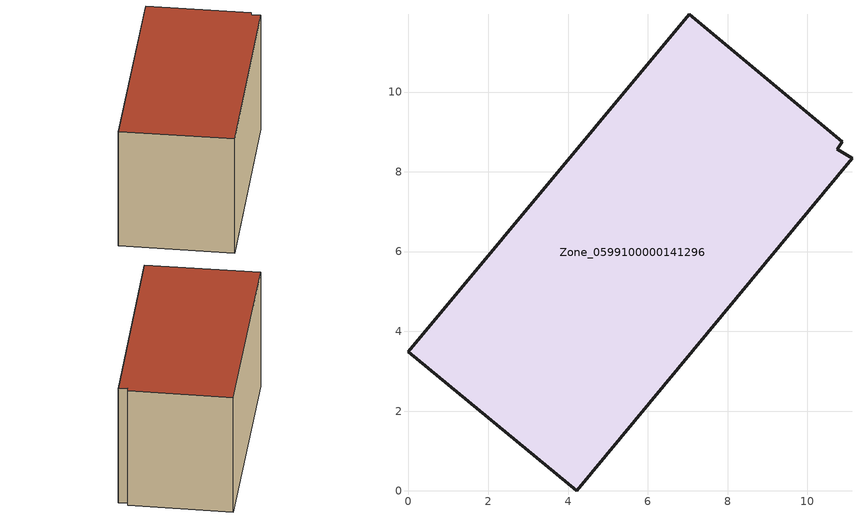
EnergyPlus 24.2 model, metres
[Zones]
Zone_0599100000141296
 floor ground (C_G): 10.87,8.76 10.75,8.56 11.12,8.34 4.22,0 0,3.49 7.04,11.95 z0
 wall outside (C_F): 10.87,8.76 7.04,11.95 0,3.49 4.22,0 11.12,8.34 10.75,8.56 10.87,8.76 z0:6.35
 roof outside (C_R): 10.75,8.56 10.87,8.76 7.04,11.95 0,3.49 4.22,0 11.12,8.34 z6.35
[BUILDING]
Pand.0599100000141296: North Axis=0; Terrain=City; Loads Convergence Tolerance Value=0.04; Temperature Convergence Tolerance Value=0.4; Solar Distribution=FullExterior; Maximum Number of Warmup Days=25; Minimum Number of Warmup Days=1
[Site:Location]
Rotterdam.The.Hague.AP_ZH_NLD Design_Conditions: Latitude=51.96; Longitude=4.45; Time Zone=1; Elevation=-4.5
[SITE:GROUNDTEMPERATURE:BUILDINGSURFACE]
18, 18, 18, 18, 18, 18, 18, 18, 18, 18, 18, 18
[MATERIAL] Thermal Absorptance=0.9; Solar Absorptance=0.7; Visible Absorptance=0.7
Name | Roughness | Thickness | Conductivity | Density | Specific Heat
G.TI.1946 | MediumSmooth | 0.15 | 1 | 540 | 1210
F.TI.1946 | Rough | 0.3 | 0.857143 | 1920 | 840
R.TI.1946 | MediumRough | 0.2 | 0.1 | 1500 | 1000
[CONSTRUCTION]
C_G: G.TI.1946
C_F: F.TI.1946
C_R: R.TI.1946
[ZONE]
Zone_0599100000141296: Type=1; Multiplier=1; Ceiling Height=Autocalculate; Volume=Autocalculate; Floor Area=autocalculate; Part of Total Floor Area=Yes
[ZONEINFILTRATION:DESIGNFLOWRATE]
Infil_Zone_0599100000141296: Zone or ZoneList or Space or SpaceList=Zone_0599100000141296; Schedule=AlwaysOn; Design Flow Rate Calculation Method=Flow/Area; Flow Rate per Floor Area=0.003; Constant Term Coefficient=1; Temperature Term Coefficient=0; Velocity Term Coefficient=0; Velocity Squared Term Coefficient=0
[HVACTEMPLATE:ZONE:IDEALLOADSAIRSYSTEM]
Zone_0599100000141296: Maximum Heating Supply Air Temperature=50; Minimum Cooling Supply Air Temperature=13; Maximum Heating Supply Air Humidity Ratio=0.0156; Minimum Cooling Supply Air Humidity Ratio=0.0077; Heating Limit=NoLimit; Cooling Limit=NoLimit; Dehumidification Control Type=ConstantSensibleHeatRatio; Cooling Sensible Heat Ratio=0.7; Dehumidification Setpoint=60; Humidification Control Type=None; Humidification Setpoint=30; Outdoor Air Method=None; Outdoor Air Flow Rate per Person=0.00944; Outdoor Air Flow Rate per Zone Floor Area=0; Outdoor Air Flow Rate per Zone=0; Demand Controlled Ventilation Type=None; Outdoor Air Economizer Type=NoEconomizer; Heat Recovery Type=None; Sensible Heat Recovery Effectiveness=0.7; Latent Heat Recovery Effectiveness=0.65
[ZONECONTROL:THERMOSTAT]
ThermostatControl_Zone_0599100000141296: Zone or ZoneList=Zone_0599100000141296; Control Type Schedule=DualSetpointControlType; Control 1=Thermostat_Zone_0599100000141296; Temperature Difference Between Cutout And Setpoint=0
[THERMOSTATSETPOINT:DUALSETPOINT]
Thermostat_Zone_0599100000141296: Heating Setpoint Temperature Schedule=HeatingSetpoint_Zone_0599100000141296; Cooling Setpoint Temperature Schedule=CoolingSetpoint_Zone_0599100000141296
[SCHEDULE:COMPACT]
HeatingSetpoint_Zone_0599100000141296: Through: 12/31, For: AllDays, Until: 24:00, 21
CoolingSetpoint_Zone_0599100000141296: Through: 12/31, For: AllDays, Until: 24:00, 24
DualSetpointControlType: Through: 12/31, For: AllDays, Until: 24:00, 4
AlwaysOn: Through: 12/31, For: AllDays, Until: 24:00, 1
